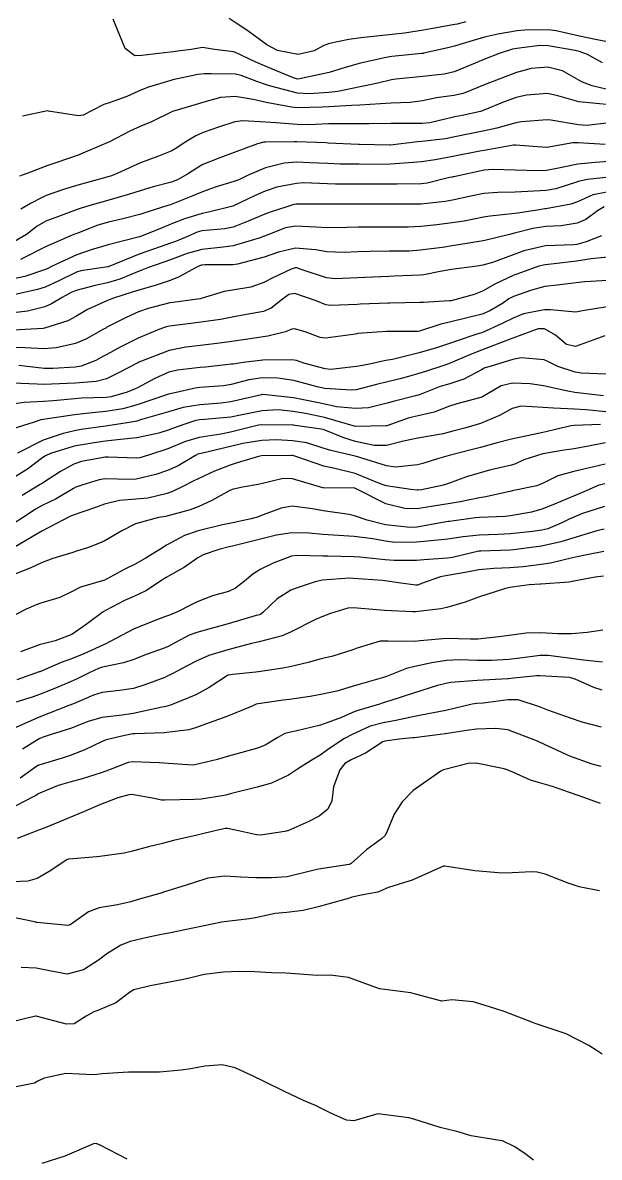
# Model space of a CAD drawing. Header units: metres. Extents: x 318500 to 325275, y 7408834 to 7428799.
# Drawn here: x 322076.5 to 322113.4, y 7422894.6 to 7422967.3 of the extents above; entities that cross this region are included whole.
import ezdxf

# ---------------------------------------------------------------- set-up
doc = ezdxf.new("R2010")
doc.units = ezdxf.units.M
doc.header["$MEASUREMENT"] = 0
for name, color, linetype in [('Curvas de Nivel 1m', 11, 'Continuous'), ('Curvas de Nivel 5m', 15, 'Continuous'), ('Vias Primárias', 230, 'Continuous')]:
    doc.layers.add(name, color=color, linetype=linetype)

msp = doc.modelspace()

# ---------------------------------------------------------------- linework, layer by layer
at = {"layer": 'Curvas de Nivel 1m', "flags": 128}
for points, elevation in [([(322114.132, 7422966.018), (322113.154, 7422966.205), (322112.138, 7422966.409), (322110.644, 7422966.761), (322110.143, 7422966.822), (322108.637, 7422966.79), (322108.142, 7422966.745), (322106.905, 7422966.542), (322106.136, 7422966.361), (322105.334, 7422966.13), (322104.126, 7422965.777), (322103.79, 7422965.689), (322102.367, 7422965.368), (322102.171, 7422965.318), (322102.119, 7422965.312), (322102.052, 7422965.304), (322100.117, 7422965.102), (322099.759, 7422965.048), (322098.113, 7422964.695), (322097.135, 7422964.414), (322096.106, 7422964.096), (322094.319, 7422963.693), (322094.102, 7422963.67), (322093.866, 7422963.719), (322092.109, 7422964.442), (322091.371, 7422964.77), (322090.118, 7422965.359), (322089.987, 7422965.4), (322088.764, 7422965.55), (322088.122, 7422965.667), (322088.004, 7422965.679), (322087.263, 7422965.569), (322086.255, 7422965.442), (322086.118, 7422965.417), (322085.92, 7422965.385), (322084.116, 7422965.172), (322083.657, 7422965.159), (322083.037, 7422965.626), (322082.281, 7422967.505)], 794), ([(322113.603, 7422964.706), (322112.653, 7422965.232), (322112.123, 7422965.436), (322111.865, 7422965.503), (322110.128, 7422965.799), (322109.593, 7422965.811), (322108.125, 7422965.628), (322107.846, 7422965.572), (322106.995, 7422965.307), (322106.116, 7422964.963), (322105.466, 7422964.682), (322104.108, 7422964.133), (322103.482, 7422963.981), (322102.105, 7422963.838), (322100.373, 7422963.667), (322100.102, 7422963.62), (322099.224, 7422963.413), (322098.316, 7422963.208), (322098.096, 7422963.162), (322096.664, 7422962.871), (322096.09, 7422962.803), (322094.833, 7422962.725), (322094.089, 7422962.773), (322092.378, 7422963.215), (322092.097, 7422963.296), (322091.47, 7422963.509), (322090.477, 7422963.898), (322090.105, 7422963.985), (322088.553, 7422964.002), (322088.104, 7422963.999), (322087.703, 7422963.965), (322086.1, 7422963.614), (322085.963, 7422963.582), (322084.539, 7422963.158), (322084.091, 7422962.986), (322083.154, 7422962.553), (322082.078, 7422962.162), (322081.683, 7422962.037), (322080.925, 7422961.651), (322080.36, 7422961.363), (322080.065, 7422961.317), (322078.137, 7422961.621), (322078.069, 7422961.623), (322076.481, 7422961.296)], 793), ([(322114.096, 7422962.947), (322112.946, 7422963.227), (322112.326, 7422963.46), (322112.103, 7422963.59), (322111.039, 7422964.186), (322110.111, 7422964.419), (322109.049, 7422964.342), (322108.108, 7422964.096), (322106.1, 7422963.32), (322104.686, 7422962.746), (322104.089, 7422962.611), (322102.99, 7422962.457), (322102.083, 7422962.265), (322101.301, 7422962.163), (322100.081, 7422962.126), (322099.404, 7422962.087), (322098.079, 7422961.998), (322097.549, 7422961.964), (322096.077, 7422961.894), (322095.656, 7422961.876), (322094.075, 7422961.828), (322093.704, 7422961.856), (322092.08, 7422962.164), (322091.233, 7422962.363), (322090.085, 7422962.545), (322089.152, 7422962.476), (322088.08, 7422962.197), (322087.595, 7422962.048), (322086.07, 7422961.58), (322084.723, 7422960.937), (322084.056, 7422960.655), (322083.343, 7422960.328), (322082.04, 7422959.64), (322080.646, 7422959.042), (322080.031, 7422958.787), (322078.667, 7422958.321), (322078.024, 7422958.115), (322076.987, 7422957.705), (322076.29, 7422957.442)], 792), ([(322114.082, 7422962.017), (322113.213, 7422962.093), (322112.084, 7422962.201), (322110.751, 7422962.599), (322110.092, 7422962.746), (322108.737, 7422962.637), (322108.088, 7422962.49), (322107.217, 7422962.169), (322106.076, 7422961.69), (322105.8, 7422961.599), (322104.627, 7422961.342), (322104.165, 7422961.252), (322104.068, 7422961.23), (322102.557, 7422960.87), (322102.062, 7422960.822), (322100.627, 7422960.826), (322100.061, 7422960.818), (322098.678, 7422960.804), (322098.061, 7422960.805), (322096.694, 7422960.807), (322096.06, 7422960.792), (322094.797, 7422960.731), (322094.059, 7422960.749), (322092.695, 7422960.859), (322092.061, 7422960.909), (322090.585, 7422960.999), (322090.061, 7422960.933), (322089.023, 7422960.578), (322088.05, 7422960.247), (322087.572, 7422960.04), (322086.819, 7422959.572), (322086.356, 7422959.258), (322086.035, 7422959.077), (322085.172, 7422958.734), (322084.027, 7422958.297), (322082.575, 7422957.632), (322082.179, 7422957.476), (322082.017, 7422957.426), (322080.628, 7422957.036), (322080.008, 7422956.865), (322079.091, 7422956.587), (322077.998, 7422956.203), (322077.643, 7422956.048), (322076.981, 7422955.705), (322076.361, 7422955.338)], 791), ([(322113.782, 7422959.476), (322112.045, 7422959.582), (322111.707, 7422959.583), (322110.04, 7422959.291), (322110.021, 7422959.289), (322108.042, 7422959.439), (322107.905, 7422959.43), (322107.217, 7422959.302), (322106.038, 7422959.097), (322105.754, 7422959.041), (322104.033, 7422958.698), (322102.896, 7422958.497), (322102.03, 7422958.367), (322100.919, 7422958.277), (322100.028, 7422958.226), (322099.232, 7422958.204), (322098.028, 7422958.207), (322096.808, 7422958.219), (322096.028, 7422958.25), (322094.872, 7422958.311), (322094.029, 7422958.337), (322093.228, 7422958.288), (322092.025, 7422957.986), (322090.933, 7422957.516), (322090.322, 7422957.219), (322090.014, 7422957.097), (322088.82, 7422956.736), (322088.003, 7422956.449), (322087.378, 7422956.188), (322085.991, 7422955.627), (322085.958, 7422955.613), (322085.849, 7422955.582), (322084.443, 7422955.144), (322083.981, 7422954.997), (322082.891, 7422954.712), (322081.973, 7422954.509), (322081.305, 7422954.312), (322079.962, 7422953.785), (322079.874, 7422953.749), (322079.655, 7422953.665), (322077.952, 7422952.927), (322076.343, 7422952.113)], 789), ([(322114.032, 7422958.388), (322113.138, 7422958.33), (322112.03, 7422958.22), (322110.695, 7422957.928), (322110.025, 7422957.811), (322109.501, 7422957.799), (322108.026, 7422957.84), (322106.593, 7422957.879), (322106.025, 7422957.821), (322104.086, 7422957.415), (322104.021, 7422957.404), (322103.978, 7422957.393), (322103.807, 7422957.352), (322102.389, 7422956.992), (322102.014, 7422956.949), (322100.469, 7422956.938), (322100.013, 7422956.938), (322098.495, 7422956.933), (322098.013, 7422956.933), (322096.518, 7422956.937), (322096.012, 7422956.948), (322094.476, 7422957.01), (322094.013, 7422956.987), (322092.766, 7422956.735), (322092.005, 7422956.481), (322091.332, 7422956.178), (322089.99, 7422955.545), (322089.944, 7422955.531), (322088.389, 7422955.149), (322087.982, 7422955.054), (322086.837, 7422954.711), (322085.972, 7422954.37), (322085.41, 7422954.147), (322084.095, 7422953.608), (322083.959, 7422953.555), (322083.878, 7422953.53), (322081.954, 7422953.051), (322080.865, 7422952.736), (322079.948, 7422952.418), (322078.37, 7422951.684), (322078.09, 7422951.535), (322077.937, 7422951.473), (322076.621, 7422951.018), (322075.927, 7422950.879)], 788), ([(322114.022, 7422957.38), (322112.659, 7422957.23), (322112.137, 7422957.119), (322112.018, 7422957.083), (322110.629, 7422956.642), (322110.009, 7422956.537), (322108.834, 7422956.456), (322108.007, 7422956.415), (322106.905, 7422956.408), (322106.005, 7422956.332), (322105.172, 7422956.163), (322103.998, 7422955.906), (322103.527, 7422955.825), (322101.994, 7422955.662), (322101.716, 7422955.652), (322099.994, 7422955.658), (322099.739, 7422955.657), (322097.993, 7422955.651), (322097.766, 7422955.651), (322095.993, 7422955.661), (322095.783, 7422955.664), (322093.993, 7422955.656), (322093.842, 7422955.632), (322093.392, 7422955.486), (322092.34, 7422955.141), (322091.983, 7422955.007), (322090.93, 7422954.562), (322089.97, 7422954.187), (322089.437, 7422954.069), (322087.966, 7422953.941), (322087.661, 7422953.866), (322086.986, 7422953.57), (322086.268, 7422953.266), (322085.956, 7422953.15), (322085.286, 7422952.922), (322083.948, 7422952.444), (322081.968, 7422951.64), (322081.947, 7422951.633), (322080.214, 7422951.379), (322079.935, 7422951.294), (322078.834, 7422950.768), (322077.92, 7422950.348), (322077.431, 7422950.184), (322075.912, 7422949.851)], 787), ([(322114.009, 7422956.447), (322112.986, 7422956.244), (322111.999, 7422955.81), (322111.583, 7422955.66), (322109.991, 7422955.357), (322109.917, 7422955.345), (322109.434, 7422955.276), (322108.192, 7422955.083), (322107.986, 7422955.057), (322106.414, 7422954.884), (322105.982, 7422954.815), (322104.744, 7422954.573), (322103.977, 7422954.455), (322102.996, 7422954.333), (322101.973, 7422954.222), (322101.165, 7422954.189), (322099.972, 7422954.186), (322099.194, 7422954.185), (322097.971, 7422954.179), (322097.233, 7422954.17), (322095.97, 7422954.137), (322095.26, 7422954.172), (322093.972, 7422954.25), (322093.32, 7422954.136), (322091.962, 7422953.612), (322091.884, 7422953.578), (322091.684, 7422953.504), (322089.955, 7422952.982), (322089.313, 7422952.899), (322087.952, 7422952.757), (322087.026, 7422952.492), (322085.945, 7422952.098), (322084.552, 7422951.601), (322084.113, 7422951.432), (322083.936, 7422951.362), (322082.707, 7422950.85), (322081.925, 7422950.614), (322081.127, 7422950.443), (322079.917, 7422950.123), (322079.591, 7422949.988), (322079.004, 7422949.674), (322078.326, 7422949.261), (322077.901, 7422949.088), (322076.793, 7422948.81), (322075.895, 7422948.7)], 786), ([(322113.553, 7422953.629), (322112.568, 7422953.231), (322111.958, 7422953.067), (322111.759, 7422953.044), (322109.957, 7422952.986), (322108.576, 7422952.662), (322107.951, 7422952.434), (322106.561, 7422951.926), (322105.944, 7422951.739), (322105.589, 7422951.678), (322103.941, 7422951.472), (322103.207, 7422951.351), (322102.168, 7422951.135), (322101.936, 7422951.108), (322100.281, 7422951.048), (322099.934, 7422951.031), (322098.397, 7422950.952), (322097.933, 7422950.931), (322096.501, 7422950.871), (322095.932, 7422950.94), (322094.309, 7422951.474), (322094.031, 7422951.569), (322093.941, 7422951.581), (322093.861, 7422951.56), (322093.667, 7422951.483), (322092.495, 7422950.931), (322091.927, 7422950.641), (322091.09, 7422950.345), (322089.919, 7422950.152), (322089.396, 7422950.06), (322087.911, 7422949.605), (322087.877, 7422949.594), (322087.674, 7422949.562), (322086.119, 7422949.366), (322085.906, 7422949.332), (322084.524, 7422948.977), (322083.897, 7422948.753), (322083.121, 7422948.392), (322081.882, 7422947.766), (322081.801, 7422947.721), (322081.658, 7422947.642), (322080.525, 7422947.002), (322079.871, 7422946.731), (322078.634, 7422946.445), (322077.867, 7422946.386), (322076.615, 7422946.456), (322075.868, 7422946.479)], 784), ([(322113.95, 7422952.259), (322112.887, 7422952.163), (322111.948, 7422952.006), (322110.514, 7422951.83), (322109.945, 7422951.777), (322109.535, 7422951.683), (322108.418, 7422951.285), (322108.069, 7422951.158), (322107.937, 7422951.11), (322106.714, 7422950.523), (322105.921, 7422950.08), (322105.383, 7422949.86), (322103.912, 7422949.467), (322103.801, 7422949.452), (322102.144, 7422949.366), (322101.925, 7422949.354), (322101.91, 7422949.356), (322099.997, 7422949.311), (322099.909, 7422949.309), (322098.084, 7422949.241), (322097.907, 7422949.238), (322096.19, 7422949.161), (322095.906, 7422949.199), (322095.286, 7422949.459), (322093.917, 7422949.938), (322093.525, 7422949.874), (322093.019, 7422949.489), (322092.404, 7422948.993), (322091.899, 7422948.789), (322090.822, 7422948.591), (322089.893, 7422948.414), (322089.156, 7422948.276), (322087.888, 7422948.087), (322087.42, 7422948.032), (322085.884, 7422947.85), (322085.668, 7422947.798), (322085.101, 7422947.592), (322083.875, 7422947.069), (322082.728, 7422946.487), (322081.864, 7422946.021), (322081.618, 7422945.887), (322081.161, 7422945.647), (322080.235, 7422945.276), (322079.853, 7422945.21), (322078.413, 7422945.12), (322077.852, 7422945.13), (322076.245, 7422945.324)], 783), ([(322113.933, 7422950.775), (322112.481, 7422950.683), (322111.931, 7422950.624), (322110.715, 7422950.471), (322109.927, 7422950.37), (322109.06, 7422950.142), (322107.917, 7422949.733), (322107.621, 7422949.588), (322107.196, 7422949.301), (322106.403, 7422948.812), (322105.899, 7422948.616), (322104.867, 7422948.359), (322103.892, 7422948.127), (322103.267, 7422947.972), (322101.882, 7422947.523), (322101.755, 7422947.499), (322099.882, 7422947.504), (322099.779, 7422947.503), (322098.547, 7422947.413), (322097.937, 7422947.362), (322097.879, 7422947.356), (322097.794, 7422947.336), (322095.876, 7422947.062), (322095.534, 7422947.112), (322094.573, 7422947.47), (322093.883, 7422947.674), (322093.721, 7422947.643), (322093.305, 7422947.486), (322092.182, 7422947.192), (322091.876, 7422947.149), (322091.47, 7422947.101), (322089.873, 7422946.86), (322089.084, 7422946.753), (322087.87, 7422946.608), (322086.938, 7422946.501), (322085.867, 7422946.272), (322084.087, 7422945.607), (322083.931, 7422945.537), (322083.858, 7422945.499), (322082.626, 7422944.85), (322081.842, 7422944.471), (322081.191, 7422944.295), (322079.838, 7422944.194), (322079.332, 7422944.173), (322077.836, 7422944.106), (322077.417, 7422944.116), (322075.837, 7422944.183)], 782), ([(322113.908, 7422949.072), (322112.325, 7422948.812), (322111.902, 7422948.737), (322110.29, 7422948.878), (322109.904, 7422948.895), (322108.552, 7422948.631), (322107.896, 7422948.358), (322107.186, 7422948.005), (322105.882, 7422947.423), (322105.807, 7422947.395), (322105.57, 7422947.323), (322104.3, 7422946.911), (322103.874, 7422946.759), (322102.978, 7422946.461), (322101.868, 7422946.137), (322100.167, 7422945.7), (322099.863, 7422945.654), (322099.638, 7422945.627), (322098.687, 7422945.412), (322098.002, 7422945.275), (322097.857, 7422945.252), (322096.224, 7422945.074), (322095.855, 7422945.105), (322094.486, 7422945.471), (322094.022, 7422945.638), (322093.862, 7422945.671), (322093.669, 7422945.675), (322091.862, 7422945.657), (322090.599, 7422945.519), (322089.971, 7422945.416), (322089.858, 7422945.397), (322088.191, 7422945.219), (322087.854, 7422945.185), (322086.407, 7422945.019), (322085.85, 7422944.885), (322084.943, 7422944.494), (322083.834, 7422943.901), (322083.644, 7422943.802), (322083.183, 7422943.62), (322082.151, 7422943.31), (322081.824, 7422943.265), (322080.258, 7422943.221), (322079.823, 7422943.195), (322078.436, 7422943.065), (322077.82, 7422943.02), (322076.585, 7422942.942), (322075.817, 7422942.841)], 781), ([(322113.853, 7422944.76), (322112.252, 7422944.836), (322111.855, 7422944.898), (322110.755, 7422945.251), (322110.153, 7422945.547), (322109.864, 7422945.686), (322108.398, 7422945.817), (322107.864, 7422945.702), (322106.554, 7422945.31), (322106.035, 7422945.14), (322105.856, 7422945.052), (322104.732, 7422944.446), (322103.842, 7422944.155), (322103.222, 7422943.966), (322101.831, 7422943.425), (322101.79, 7422943.411), (322101.632, 7422943.373), (322100.208, 7422943.011), (322099.822, 7422942.9), (322098.618, 7422942.612), (322097.817, 7422942.557), (322096.575, 7422942.683), (322095.821, 7422942.84), (322095.324, 7422942.959), (322093.826, 7422943.246), (322091.87, 7422943.459), (322091.829, 7422943.459), (322091.775, 7422943.447), (322089.822, 7422942.998), (322089.195, 7422942.914), (322087.819, 7422942.807), (322086.764, 7422942.623), (322085.812, 7422942.361), (322084.034, 7422941.837), (322083.802, 7422941.765), (322083.681, 7422941.733), (322083.039, 7422941.621), (322081.798, 7422941.428), (322080.23, 7422941.221), (322079.795, 7422941.138), (322079.079, 7422940.957), (322077.788, 7422940.538), (322076.144, 7422939.715)], 779), ([(322113.668, 7422943.377), (322111.835, 7422943.602), (322111.397, 7422943.684), (322109.841, 7422944.016), (322108.977, 7422944.139), (322107.844, 7422944.194), (322107.122, 7422944.02), (322105.918, 7422943.319), (322105.863, 7422943.286), (322105.829, 7422943.27), (322104.283, 7422942.875), (322103.821, 7422942.713), (322102.83, 7422942.34), (322101.811, 7422942.106), (322101.225, 7422941.963), (322099.801, 7422941.456), (322099.75, 7422941.452), (322097.8, 7422941.42), (322095.808, 7422941.993), (322094.591, 7422942.247), (322093.813, 7422942.371), (322092.833, 7422942.472), (322091.814, 7422942.421), (322090.428, 7422942.139), (322089.807, 7422942.019), (322088.117, 7422941.867), (322087.804, 7422941.84), (322087.57, 7422941.795), (322086.871, 7422941.569), (322086.088, 7422941.286), (322085.796, 7422941.182), (322085.198, 7422940.993), (322083.791, 7422940.687), (322082.741, 7422940.577), (322081.788, 7422940.477), (322081.059, 7422940.376), (322079.785, 7422940.147), (322078.267, 7422939.683), (322077.937, 7422939.528), (322077.776, 7422939.418), (322076.786, 7422938.683), (322075.755, 7422938.045)], 778), ([(322113.817, 7422942.344), (322112.564, 7422942.484), (322111.819, 7422942.519), (322110.48, 7422942.593), (322109.82, 7422942.623), (322108.396, 7422942.707), (322107.819, 7422942.577), (322107.004, 7422942.11), (322105.804, 7422941.613), (322105.583, 7422941.543), (322104.851, 7422941.329), (322104.03, 7422941.106), (322103.797, 7422941.043), (322103.402, 7422940.952), (322101.793, 7422940.667), (322100.871, 7422940.464), (322099.788, 7422940.202), (322098.998, 7422940.197), (322097.79, 7422940.453), (322097.039, 7422940.678), (322095.797, 7422941.193), (322095.597, 7422941.252), (322093.939, 7422941.478), (322093.817, 7422941.496), (322093.8, 7422941.496), (322093.78, 7422941.5), (322091.8, 7422941.529), (322091.591, 7422941.503), (322089.795, 7422941.043), (322089.178, 7422940.923), (322087.791, 7422940.705), (322086.912, 7422940.445), (322085.784, 7422939.989), (322084.608, 7422939.598), (322083.976, 7422939.408), (322083.777, 7422939.383), (322081.963, 7422939.451), (322081.777, 7422939.442), (322080.258, 7422939.17), (322079.77, 7422939.002), (322078.908, 7422938.528), (322077.751, 7422937.781), (322077.695, 7422937.747), (322077.615, 7422937.692), (322076.462, 7422936.986)], 777), ([(322113.473, 7422941.547), (322111.803, 7422941.468), (322111.599, 7422941.446), (322110.688, 7422941.251), (322109.98, 7422941.077), (322109.798, 7422941.037), (322109.493, 7422940.96), (322107.793, 7422940.599), (322106.865, 7422940.378), (322105.788, 7422940.076), (322105.193, 7422939.919), (322103.782, 7422939.562), (322103.049, 7422939.351), (322102.098, 7422939.042), (322101.774, 7422938.961), (322100.351, 7422938.812), (322099.772, 7422938.889), (322098.127, 7422939.417), (322097.781, 7422939.513), (322096.215, 7422939.875), (322095.786, 7422940.011), (322094.686, 7422940.363), (322093.79, 7422940.504), (322092.728, 7422940.553), (322091.79, 7422940.509), (322090.59, 7422940.32), (322089.786, 7422940.135), (322087.915, 7422939.692), (322087.781, 7422939.663), (322087.702, 7422939.639), (322087.556, 7422939.562), (322086.44, 7422938.903), (322085.765, 7422938.587), (322085.011, 7422938.341), (322083.756, 7422938.039), (322083.36, 7422938.012), (322081.756, 7422938.059), (322081.391, 7422938.008), (322080.265, 7422937.655), (322079.887, 7422937.519), (322079.747, 7422937.448), (322078.627, 7422936.786), (322077.73, 7422936.36), (322077.3, 7422936.123), (322076.704, 7422935.705), (322075.714, 7422935.073)], 776), ([(322113.777, 7422939.004), (322112.335, 7422938.669), (322111.769, 7422938.533), (322110.757, 7422938.258), (322109.757, 7422937.757), (322109.414, 7422937.606), (322107.831, 7422937.289), (322107.765, 7422937.275), (322106.143, 7422936.915), (322105.743, 7422936.837), (322104.488, 7422936.584), (322103.737, 7422936.459), (322102.786, 7422936.303), (322101.732, 7422936.151), (322100.96, 7422936.153), (322099.736, 7422936.462), (322097.829, 7422937.419), (322097.751, 7422937.457), (322097.705, 7422937.466), (322095.75, 7422937.483), (322095.708, 7422937.494), (322093.759, 7422938.055), (322093.165, 7422938.08), (322091.754, 7422937.736), (322091.564, 7422937.692), (322090.57, 7422937.518), (322089.893, 7422937.383), (322089.747, 7422937.323), (322088.604, 7422936.68), (322087.731, 7422936.277), (322087.21, 7422936.083), (322085.721, 7422935.668), (322085.647, 7422935.655), (322085.18, 7422935.588), (322083.716, 7422935.172), (322082.826, 7422934.738), (322081.704, 7422934.076), (322081.413, 7422933.933), (322080.628, 7422933.651), (322079.931, 7422933.423), (322079.695, 7422933.353), (322078.418, 7422932.95), (322077.685, 7422932.673), (322077.016, 7422932.364), (322075.671, 7422931.82)], 774), ([(322113.758, 7422937.75), (322113.336, 7422937.637), (322112.408, 7422937.23), (322111.746, 7422936.945), (322110.546, 7422936.444), (322109.733, 7422936.114), (322109.065, 7422935.935), (322107.726, 7422935.691), (322107.37, 7422935.65), (322105.724, 7422935.585), (322105.483, 7422935.563), (322103.803, 7422935.339), (322103.729, 7422935.331), (322101.716, 7422934.972), (322101.286, 7422934.947), (322099.717, 7422935.12), (322098.55, 7422935.412), (322097.724, 7422935.696), (322097.384, 7422935.767), (322095.728, 7422936.003), (322095.048, 7422936.142), (322093.732, 7422936.306), (322093.037, 7422936.18), (322091.723, 7422935.682), (322091.588, 7422935.636), (322091.109, 7422935.509), (322089.717, 7422935.203), (322089.288, 7422935.109), (322087.712, 7422934.732), (322086.839, 7422934.439), (322085.702, 7422933.82), (322085.329, 7422933.586), (322084.329, 7422932.962), (322083.685, 7422932.606), (322083.017, 7422932.283), (322081.847, 7422931.637), (322081.734, 7422931.574), (322081.669, 7422931.554), (322080.193, 7422931.124), (322079.658, 7422930.846), (322078.869, 7422930.455), (322077.646, 7422930.097), (322077.351, 7422929.987), (322076.7, 7422929.704), (322075.634, 7422929.152)], 773), ([(322113.741, 7422936.288), (322112.337, 7422935.838), (322111.725, 7422935.593), (322111.481, 7422935.485), (322110.998, 7422935.247), (322110.107, 7422934.866), (322109.715, 7422934.767), (322109.132, 7422934.686), (322107.713, 7422934.542), (322106.915, 7422934.505), (322105.711, 7422934.463), (322104.697, 7422934.343), (322103.709, 7422934.19), (322102.409, 7422934.062), (322101.706, 7422934.013), (322100.308, 7422933.993), (322099.707, 7422934.061), (322098.905, 7422934.211), (322097.709, 7422934.363), (322096.702, 7422934.427), (322095.71, 7422934.5), (322094.828, 7422934.58), (322093.711, 7422934.603), (322092.747, 7422934.452), (322091.707, 7422934.197), (322089.926, 7422933.75), (322089.702, 7422933.697), (322089.038, 7422933.54), (322088.047, 7422933.203), (322087.692, 7422932.995), (322086.849, 7422932.402), (322085.672, 7422931.737), (322085.57, 7422931.683), (322085.429, 7422931.584), (322084.378, 7422930.881), (322083.654, 7422930.554), (322082.997, 7422930.273), (322081.792, 7422929.638), (322081.639, 7422929.545), (322080.549, 7422928.733), (322079.624, 7422928.096), (322078.562, 7422927.676), (322077.808, 7422927.497), (322077.616, 7422927.445), (322076.342, 7422926.976)], 772), ([(322113.725, 7422934.848), (322113.245, 7422934.739), (322111.71, 7422934.265), (322110.931, 7422934.024), (322109.705, 7422933.757), (322107.921, 7422933.506), (322107.702, 7422933.485), (322105.813, 7422933.43), (322105.701, 7422933.426), (322105.61, 7422933.412), (322105.248, 7422933.325), (322104.013, 7422933.019), (322103.695, 7422932.975), (322102.176, 7422932.879), (322101.692, 7422932.841), (322100.26, 7422932.823), (322099.692, 7422932.872), (322098.067, 7422933.044), (322097.695, 7422933.069), (322096.03, 7422933.11), (322095.695, 7422933.114), (322094.011, 7422933.159), (322093.695, 7422933.114), (322092.513, 7422932.667), (322091.681, 7422932.245), (322091.23, 7422931.954), (322090.692, 7422931.515), (322090.122, 7422931.065), (322089.66, 7422930.852), (322088.637, 7422930.564), (322087.649, 7422930.185), (322087.239, 7422929.972), (322086.446, 7422929.572), (322085.88, 7422929.335), (322085.637, 7422929.236), (322085.077, 7422929.031), (322083.629, 7422928.464), (322082.085, 7422927.633), (322081.776, 7422927.479), (322081.617, 7422927.412), (322080.409, 7422926.851), (322079.603, 7422926.532), (322078.96, 7422926.309), (322077.59, 7422925.706), (322077.551, 7422925.691), (322076.102, 7422925.192)], 771), ([(322113.679, 7422931.834), (322113.138, 7422931.758), (322111.674, 7422931.476), (322111.468, 7422931.447), (322109.671, 7422931.318), (322109.616, 7422931.316), (322108.911, 7422931.271), (322107.668, 7422931.093), (322107.409, 7422931.036), (322105.662, 7422930.478), (322104.821, 7422930.166), (322103.647, 7422929.821), (322103.254, 7422929.738), (322101.643, 7422929.543), (322101.474, 7422929.541), (322099.643, 7422929.624), (322099.401, 7422929.645), (322097.646, 7422929.8), (322097.297, 7422929.773), (322096.19, 7422929.442), (322095.638, 7422929.233), (322095.235, 7422929.055), (322093.628, 7422928.233), (322093.107, 7422928.004), (322091.621, 7422927.618), (322091.137, 7422927.507), (322089.947, 7422927.193), (322089.614, 7422927.111), (322088.41, 7422926.746), (322087.602, 7422926.378), (322087.068, 7422926.096), (322086.057, 7422925.575), (322085.747, 7422925.419), (322085.587, 7422925.348), (322084.309, 7422924.869), (322083.575, 7422924.64), (322082.691, 7422924.506), (322081.571, 7422924.371), (322081.014, 7422924.199), (322079.734, 7422923.658), (322079.614, 7422923.605), (322079.559, 7422923.587), (322079.439, 7422923.542), (322077.551, 7422922.798), (322075.899, 7422922.07)], 769), ([(322113.637, 7422928.375), (322112.633, 7422928.227), (322111.634, 7422928.143), (322110.741, 7422928.141), (322109.634, 7422928.2), (322108.722, 7422928.185), (322107.631, 7422928.032), (322106.979, 7422927.95), (322105.627, 7422927.795), (322105.159, 7422927.79), (322103.625, 7422927.836), (322101.938, 7422927.681), (322101.623, 7422927.653), (322099.891, 7422927.664), (322099.623, 7422927.675), (322099.364, 7422927.661), (322098.513, 7422927.411), (322097.848, 7422927.186), (322097.615, 7422927.103), (322096.337, 7422926.711), (322095.606, 7422926.532), (322094.757, 7422926.308), (322093.598, 7422926.015), (322093.148, 7422925.933), (322091.593, 7422925.704), (322091.417, 7422925.678), (322089.935, 7422925.525), (322089.633, 7422925.486), (322089.589, 7422925.467), (322088.432, 7422924.693), (322087.57, 7422924.233), (322087.105, 7422924.027), (322085.941, 7422923.576), (322085.657, 7422923.481), (322085.559, 7422923.463), (322085.418, 7422923.442), (322083.554, 7422923.024), (322082.853, 7422922.921), (322081.551, 7422922.771), (322080.682, 7422922.515), (322079.544, 7422922.08), (322078.319, 7422921.678), (322077.732, 7422921.492), (322077.536, 7422921.408), (322076.478, 7422920.753)], 768), ([(322113.607, 7422926.313), (322112.393, 7422926.443), (322111.61, 7422926.558), (322110.121, 7422926.746), (322109.612, 7422926.741), (322108.312, 7422926.577), (322107.608, 7422926.494), (322106.492, 7422926.421), (322105.606, 7422926.417), (322104.479, 7422926.459), (322103.606, 7422926.425), (322102.687, 7422926.271), (322101.6, 7422926.045), (322101.064, 7422925.912), (322099.787, 7422925.397), (322099.589, 7422925.329), (322098.085, 7422924.915), (322097.583, 7422924.756), (322096.608, 7422924.467), (322095.572, 7422924.25), (322094.899, 7422924.131), (322093.567, 7422923.934), (322093.169, 7422923.881), (322091.562, 7422923.647), (322091.443, 7422923.62), (322091.169, 7422923.506), (322089.553, 7422922.832), (322088.436, 7422922.434), (322087.545, 7422922.106), (322087.118, 7422921.991), (322085.542, 7422921.804), (322083.663, 7422921.73), (322083.541, 7422921.719), (322083.031, 7422921.618), (322081.836, 7422921.335), (322081.534, 7422921.217), (322080.471, 7422920.705), (322079.52, 7422920.332), (322079.015, 7422920.17), (322077.51, 7422919.72), (322077.49, 7422919.71), (322077.463, 7422919.691), (322076.316, 7422918.889)], 767), ([(322113.583, 7422924.531), (322113.058, 7422924.691), (322111.867, 7422925.236), (322111.591, 7422925.322), (322111.495, 7422925.338), (322109.593, 7422925.451), (322109.411, 7422925.445), (322107.916, 7422925.285), (322107.59, 7422925.248), (322107.545, 7422925.246), (322105.588, 7422925.149), (322103.909, 7422925.014), (322103.586, 7422924.957), (322103.052, 7422924.815), (322101.58, 7422924.365), (322100.048, 7422923.867), (322099.573, 7422923.711), (322099.336, 7422923.638), (322098.606, 7422923.41), (322097.806, 7422923.178), (322097.565, 7422923.082), (322096.905, 7422922.775), (322095.548, 7422922.291), (322093.963, 7422921.892), (322093.543, 7422921.819), (322093.28, 7422921.745), (322092.815, 7422921.487), (322092.016, 7422921.012), (322091.53, 7422920.817), (322090.509, 7422920.532), (322089.521, 7422920.25), (322088.961, 7422920.095), (322087.513, 7422919.738), (322087.35, 7422919.724), (322085.514, 7422919.853), (322085.223, 7422919.876), (322083.515, 7422919.942), (322083.232, 7422919.897), (322082.546, 7422919.624), (322081.812, 7422919.329), (322081.504, 7422919.223), (322080.298, 7422918.852), (322079.495, 7422918.64), (322078.752, 7422918.41), (322077.483, 7422917.877), (322077.363, 7422917.81), (322077.16, 7422917.695), (322075.471, 7422916.811)], 766), ([(322113.517, 7422919.645), (322112.953, 7422919.784), (322111.526, 7422920.302), (322109.628, 7422921.17), (322109.539, 7422921.214), (322109.44, 7422921.261), (322107.55, 7422921.988), (322106.789, 7422922.064), (322105.55, 7422922.019), (322104.922, 7422921.953), (322103.546, 7422921.732), (322103.206, 7422921.684), (322101.542, 7422921.475), (322101.449, 7422921.464), (322100.595, 7422921.384), (322099.668, 7422921.268), (322099.537, 7422921.207), (322098.439, 7422920.498), (322097.52, 7422920.057), (322097.122, 7422919.82), (322096.786, 7422919.431), (322096.39, 7422918.328), (322096.285, 7422917.438), (322096.027, 7422916.897), (322095.475, 7422916.461), (322094.817, 7422916.112), (322093.461, 7422915.521), (322093.429, 7422915.512), (322093.263, 7422915.482), (322091.705, 7422915.249), (322091.456, 7422915.263), (322090.306, 7422915.517), (322089.6, 7422915.666), (322089.461, 7422915.657), (322088.875, 7422915.539), (322087.741, 7422915.271), (322087.455, 7422915.205), (322086.134, 7422914.889), (322085.447, 7422914.704), (322084.55, 7422914.487), (322083.439, 7422914.185), (322082.974, 7422914.08), (322081.434, 7422913.873), (322081.226, 7422913.849), (322079.431, 7422913.706), (322079.394, 7422913.697), (322079.323, 7422913.662), (322078.181, 7422912.917), (322077.412, 7422912.463), (322076.818, 7422912.29), (322075.408, 7422912.22)], 764), ([(322113.491, 7422917.261), (322112.042, 7422917.779), (322111.497, 7422917.976), (322110.398, 7422918.354), (322109.503, 7422918.603), (322109.005, 7422918.768), (322107.87, 7422919.285), (322107.512, 7422919.428), (322107.322, 7422919.484), (322105.518, 7422919.86), (322105.011, 7422919.832), (322103.512, 7422919.443), (322103.433, 7422919.42), (322103.264, 7422919.344), (322101.497, 7422918.11), (322100.774, 7422917.381), (322100.271, 7422916.595), (322099.78, 7422915.395), (322099.667, 7422915.187), (322099.454, 7422914.997), (322098.524, 7422914.329), (322097.513, 7422913.419), (322097.461, 7422913.388), (322097.43, 7422913.377), (322097.38, 7422913.371), (322095.426, 7422913.067), (322094.9, 7422912.934), (322093.421, 7422912.572), (322092.407, 7422912.503), (322091.42, 7422912.496), (322090.444, 7422912.539), (322089.421, 7422912.614), (322088.351, 7422912.477), (322087.416, 7422912.196), (322086.943, 7422912.037), (322085.499, 7422911.579), (322085.432, 7422911.557), (322085.41, 7422911.554), (322083.89, 7422911.116), (322083.401, 7422910.977), (322082.562, 7422910.787), (322081.389, 7422910.578), (322080.706, 7422910.328), (322079.736, 7422909.656), (322079.534, 7422909.502), (322079.377, 7422909.444), (322077.42, 7422909.648), (322077.379, 7422909.656), (322077.244, 7422909.692), (322075.677, 7422910.01)], 763), ([(322113.415, 7422911.681), (322112.119, 7422911.932), (322111.419, 7422912.159), (322109.941, 7422912.739), (322109.426, 7422912.878), (322109.058, 7422912.897), (322107.425, 7422912.809), (322106.949, 7422912.821), (322105.426, 7422912.956), (322103.512, 7422913.256), (322103.429, 7422913.258), (322103.278, 7422913.191), (322101.42, 7422912.359), (322099.908, 7422911.886), (322099.413, 7422911.664), (322099.216, 7422911.598), (322098.294, 7422911.411), (322097.568, 7422911.258), (322097.407, 7422911.212), (322096.018, 7422910.824), (322095.398, 7422910.649), (322094.447, 7422910.412), (322093.392, 7422910.295), (322092.662, 7422910.217), (322091.387, 7422909.945), (322091.011, 7422909.88), (322089.382, 7422909.693), (322089.243, 7422909.671), (322088.621, 7422909.541), (322087.376, 7422909.284), (322085.957, 7422908.988), (322085.369, 7422908.868), (322084.455, 7422908.682), (322083.362, 7422908.424), (322082.777, 7422908.2), (322081.876, 7422907.632), (322081.346, 7422907.241), (322080.38, 7422906.61), (322079.337, 7422906.331), (322078.213, 7422906.552), (322077.34, 7422906.723), (322076.398, 7422906.766)], 762), ([(322113.595, 7422901.205), (322113.273, 7422901.423), (322112.724, 7422901.773), (322111.289, 7422902.508), (322109.43, 7422903.127), (322109.299, 7422903.172), (322109.08, 7422903.263), (322107.31, 7422903.939), (322106.366, 7422904.252), (322105.319, 7422904.56), (322103.963, 7422904.691), (322103.319, 7422904.603), (322101.643, 7422905.047), (322101.327, 7422905.143), (322099.33, 7422905.4), (322097.337, 7422906.114), (322096.18, 7422906.279), (322095.338, 7422906.255), (322094.205, 7422906.334), (322093.339, 7422906.402), (322092.415, 7422906.414), (322091.34, 7422906.485), (322090.34, 7422906.515), (322089.339, 7422906.465), (322088.099, 7422906.31), (322087.336, 7422906.131), (322086.88, 7422906.019), (322085.331, 7422905.723), (322084.639, 7422905.59), (322083.595, 7422905.337), (322083.323, 7422905.164), (322082.44, 7422904.496), (322081.306, 7422904.016), (322081.031, 7422903.916), (322080.555, 7422903.647), (322079.784, 7422903.164), (322079.292, 7422903.128), (322077.352, 7422903.636), (322077.299, 7422903.642), (322075.728, 7422903.271)], 761), ([(322083.179, 7422894.494), (322081.437, 7422895.378), (322081.189, 7422895.488), (322081.024, 7422895.468), (322079.18, 7422894.676), (322077.712, 7422894.218)], 759)]:
    msp.add_lwpolyline(points, dxfattribs=dict(at, elevation=elevation))
at = {"layer": 'Curvas de Nivel 5m', "flags": 128}
for points, elevation in [([(322104.864, 7422967.339), (322104.307, 7422967.188), (322104.147, 7422967.153), (322102.62, 7422966.888), (322102.141, 7422966.801), (322100.925, 7422966.602), (322100.137, 7422966.514), (322099.14, 7422966.41), (322098.133, 7422966.3), (322097.375, 7422966.194), (322096.127, 7422965.938), (322095.763, 7422965.818), (322095.15, 7422965.465), (322094.118, 7422965.234), (322092.796, 7422965.493), (322092.125, 7422965.855), (322090.896, 7422966.761), (322090.146, 7422967.238), (322089.697, 7422967.537)], 795), ([(322114.065, 7422960.871), (322112.592, 7422960.702), (322112.062, 7422960.727), (322110.295, 7422961.038), (322110.067, 7422961.051), (322108.432, 7422960.919), (322108.064, 7422960.858), (322106.835, 7422960.532), (322106.056, 7422960.353), (322105.196, 7422960.189), (322104.049, 7422959.937), (322103.558, 7422959.844), (322102.045, 7422959.674), (322101.772, 7422959.646), (322100.041, 7422959.443), (322100, 7422959.441), (322098.041, 7422959.471), (322097.989, 7422959.473), (322096.042, 7422959.565), (322095.92, 7422959.574), (322094.043, 7422959.647), (322093.873, 7422959.651), (322092.042, 7422959.633), (322091.918, 7422959.625), (322091.515, 7422959.508), (322090.034, 7422958.971), (322089.114, 7422958.627), (322088.026, 7422958.186), (322087.628, 7422957.96), (322087.048, 7422957.57), (322086.388, 7422957.203), (322086.012, 7422957.068), (322084.837, 7422956.768), (322084.003, 7422956.507), (322083.334, 7422956.286), (322081.994, 7422955.91), (322081.783, 7422955.852), (322081.092, 7422955.649), (322080.241, 7422955.402), (322079.985, 7422955.315), (322078.782, 7422954.874), (322077.973, 7422954.556), (322077.42, 7422954.247), (322076.723, 7422953.709), (322075.955, 7422953.262)], 790), ([(322113.726, 7422955.482), (322113.279, 7422955.221), (322112.534, 7422954.679), (322111.978, 7422954.432), (322110.967, 7422954.263), (322109.974, 7422954.213), (322109.15, 7422954.101), (322107.968, 7422953.793), (322107.569, 7422953.693), (322106.065, 7422953.318), (322105.96, 7422953.295), (322104.272, 7422953.022), (322103.956, 7422952.977), (322103.518, 7422952.909), (322101.953, 7422952.7), (322101.224, 7422952.652), (322099.952, 7422952.645), (322098.741, 7422952.624), (322097.952, 7422952.598), (322097.073, 7422952.555), (322095.951, 7422952.599), (322095.227, 7422952.735), (322093.954, 7422952.836), (322092.869, 7422952.573), (322091.948, 7422952.263), (322090.233, 7422951.816), (322089.942, 7422951.779), (322088.147, 7422951.762), (322087.942, 7422951.744), (322087.799, 7422951.704), (322087.505, 7422951.564), (322086.515, 7422950.99), (322085.928, 7422950.758), (322085.043, 7422950.473), (322083.918, 7422950.154), (322083.506, 7422950.026), (322082.296, 7422949.634), (322082.021, 7422949.525), (322081.908, 7422949.477), (322080.64, 7422948.911), (322079.892, 7422948.463), (322079.37, 7422948.185), (322077.88, 7422947.703), (322077.791, 7422947.691), (322075.879, 7422947.577)], 785), ([(322113.755, 7422947.212), (322111.873, 7422946.548), (322111.299, 7422946.67), (322110.6, 7422947.259), (322109.886, 7422947.667), (322109.496, 7422947.664), (322108.448, 7422947.284), (322107.878, 7422947.078), (322107.531, 7422946.95), (322105.87, 7422946.31), (322105.163, 7422946.031), (322103.861, 7422945.48), (322103.508, 7422945.345), (322102.276, 7422944.941), (322101.851, 7422944.803), (322100.748, 7422944.485), (322099.843, 7422944.27), (322099.139, 7422944.108), (322097.835, 7422943.769), (322097.523, 7422943.736), (322095.836, 7422943.847), (322095.344, 7422943.951), (322093.843, 7422944.364), (322092.832, 7422944.504), (322091.845, 7422944.521), (322090.957, 7422944.4), (322089.839, 7422944.11), (322089.349, 7422944.026), (322087.835, 7422943.915), (322087.527, 7422943.87), (322086.228, 7422943.576), (322085.9, 7422943.508), (322085.829, 7422943.488), (322085.691, 7422943.445), (322083.818, 7422942.794), (322082.898, 7422942.539), (322081.811, 7422942.365), (322081.154, 7422942.303), (322079.808, 7422942.164), (322079.369, 7422942.104), (322077.803, 7422941.862), (322077.658, 7422941.836), (322077.222, 7422941.699), (322075.795, 7422941.251)], 780), ([(322113.792, 7422940.365), (322112.711, 7422940.148), (322111.787, 7422939.984), (322111.145, 7422939.888), (322109.784, 7422939.666), (322108.564, 7422939.278), (322108.031, 7422939.031), (322107.775, 7422938.945), (322106.449, 7422938.63), (322105.767, 7422938.45), (322104.91, 7422938.181), (322103.756, 7422937.756), (322103.437, 7422937.663), (322102.022, 7422937.366), (322101.79, 7422937.328), (322101.749, 7422937.327), (322101.331, 7422937.376), (322099.753, 7422937.615), (322099.44, 7422937.718), (322097.765, 7422938.4), (322096.481, 7422938.728), (322095.771, 7422938.878), (322094.043, 7422939.476), (322093.847, 7422939.545), (322093.781, 7422939.556), (322093.702, 7422939.56), (322091.78, 7422939.529), (322091.577, 7422939.503), (322090.211, 7422939.086), (322089.771, 7422938.946), (322088.758, 7422938.552), (322087.758, 7422938.084), (322087.409, 7422937.909), (322086.738, 7422937.57), (322086.071, 7422937.251), (322085.743, 7422937.13), (322084.506, 7422936.831), (322083.737, 7422936.749), (322082.685, 7422936.677), (322081.732, 7422936.442), (322081.145, 7422936.23), (322079.721, 7422935.737), (322079.665, 7422935.716), (322079.553, 7422935.663), (322077.71, 7422934.708), (322076.013, 7422933.715)], 775), ([(322113.703, 7422933.412), (322112.721, 7422933.225), (322111.886, 7422933.048), (322111.696, 7422933.005), (322110.279, 7422932.666), (322109.69, 7422932.568), (322108.535, 7422932.43), (322107.686, 7422932.371), (322106.662, 7422932.329), (322105.684, 7422932.234), (322104.916, 7422932.093), (322103.678, 7422931.874), (322103.239, 7422931.785), (322102.025, 7422931.365), (322101.778, 7422931.259), (322101.668, 7422931.245), (322100.707, 7422931.384), (322099.672, 7422931.532), (322099.528, 7422931.546), (322097.674, 7422931.688), (322097.405, 7422931.693), (322095.672, 7422931.563), (322095.57, 7422931.553), (322095.22, 7422931.457), (322094.056, 7422931.082), (322093.662, 7422930.924), (322092.774, 7422930.368), (322091.862, 7422929.498), (322091.741, 7422929.397), (322091.639, 7422929.357), (322091.441, 7422929.306), (322089.632, 7422928.775), (322088.561, 7422928.478), (322087.627, 7422928.228), (322087.146, 7422928.044), (322086.26, 7422927.574), (322085.85, 7422927.345), (322085.615, 7422927.242), (322084.392, 7422926.815), (322083.603, 7422926.493), (322082.951, 7422926.268), (322081.595, 7422925.99), (322081.331, 7422925.906), (322080.782, 7422925.648), (322079.982, 7422925.258), (322079.581, 7422925.076), (322078.59, 7422924.659), (322077.568, 7422924.25), (322077.157, 7422924.105), (322075.929, 7422923.714)], 770), ([(322113.554, 7422922.153), (322112.312, 7422922.475), (322111.562, 7422922.728), (322110.108, 7422923.255), (322109.572, 7422923.462), (322108.199, 7422923.904), (322107.576, 7422923.917), (322105.961, 7422923.702), (322105.573, 7422923.662), (322105.271, 7422923.625), (322104.024, 7422923.335), (322103.655, 7422923.253), (322103.568, 7422923.233), (322102.001, 7422922.926), (322101.562, 7422922.832), (322100.371, 7422922.575), (322099.556, 7422922.438), (322098.743, 7422922.217), (322097.544, 7422921.667), (322097.097, 7422921.427), (322096.154, 7422920.818), (322095.524, 7422920.371), (322094.95, 7422920.027), (322094.089, 7422919.471), (322093.506, 7422919.075), (322092.417, 7422918.574), (322091.498, 7422918.307), (322089.863, 7422917.902), (322089.484, 7422917.796), (322089.262, 7422917.754), (322087.921, 7422917.553), (322087.48, 7422917.516), (322085.577, 7422917.481), (322085.479, 7422917.476), (322085.375, 7422917.478), (322084.9, 7422917.589), (322083.483, 7422917.839), (322083.276, 7422917.82), (322082.576, 7422917.624), (322081.476, 7422917.209), (322080.383, 7422916.739), (322079.467, 7422916.357), (322077.854, 7422915.684), (322077.573, 7422915.574), (322077.458, 7422915.532), (322076.139, 7422915.02)], 765), ([(322109.182, 7422894.425), (322108.715, 7422894.797), (322107.991, 7422895.278), (322107.196, 7422895.672), (322106.766, 7422895.727), (322105.2, 7422895.99), (322104.278, 7422896.255), (322103.208, 7422896.508), (322101.526, 7422897.054), (322101.217, 7422897.143), (322099.22, 7422897.4), (322097.682, 7422896.947), (322097.213, 7422896.979), (322096.206, 7422897.435), (322095.227, 7422897.915), (322094.456, 7422898.237), (322093.24, 7422898.812), (322091.898, 7422899.494), (322091.253, 7422899.813), (322090.086, 7422900.346), (322089.26, 7422900.526), (322088.151, 7422900.439), (322087.257, 7422900.28), (322086.643, 7422900.179), (322085.255, 7422900.056), (322083.714, 7422900.062), (322083.254, 7422900.055), (322081.576, 7422899.958), (322081.253, 7422899.903), (322080.998, 7422899.897), (322079.253, 7422899.97), (322077.852, 7422899.681), (322077.456, 7422899.477), (322077.245, 7422899.362), (322075.861, 7422899.083)], 760)]:
    msp.add_lwpolyline(points, dxfattribs=dict(at, elevation=elevation))
at = {"layer": 'Vias Primárias'}
for points in [[(323715.644, 7420145.548, 0), (323709.04, 7420132.939)], [(323831.088, 7420001.787, 0), (323833.844, 7420008.443, 0.220888)]]:
    msp.add_lwpolyline(points, format="xyb", dxfattribs=at)

doc.saveas('drawing.dxf')
